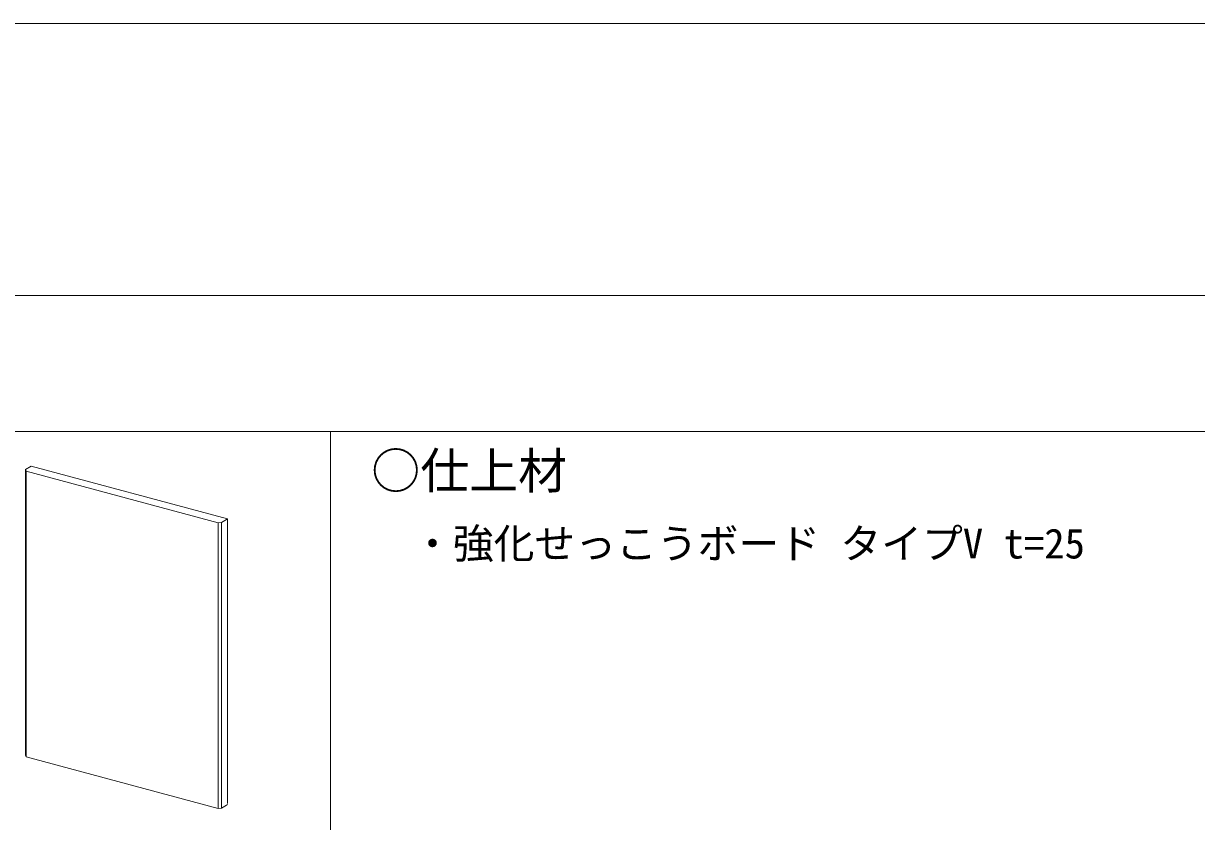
# Model space of a CAD drawing. Units: millimetres on the paper, enlarged 120 times. Extents: x -23400 to 38824, y -71984 to 16500.
# Drawn here: x -11129 to -5953, y 12980 to 16500 of the extents above; entities that cross this region are included whole.
import ezdxf
from ezdxf.enums import TextEntityAlignment as Align

# ---------------------------------------------------------------- set-up
doc = ezdxf.new("R2010")
doc.units = ezdxf.units.MM
doc.header["$LTSCALE"] = 120
doc.layers.add('0-6_文字・矢印', color=7, linetype='Continuous')
doc.layers.add('0-D_パネル', color=4, linetype='Continuous', lineweight=9)
doc.layers.add('F-3_ランナー', color=4, linetype='Continuous', lineweight=9)
doc.styles.add('ＭＳ ゴシック', font='')
doc.styles.get('ＭＳ ゴシック').set_extended_font_data('MS Gothic')

msp = doc.modelspace()

# ---------------------------------------------------------------- linework, layer by layer
at = {"layer": '0-D_パネル'}
for p, q in [((-11120, 13273.1), (-11120, 14532.5)), ((-11117.7, 14524.8), (-10270.3, 14297.8)), ((-11117.7, 13265.5), (-11117.7, 14524.8)), ((-10270.3, 13038.4), (-10270.3, 14297.8)), ((-10255.3, 13039.9), (-10255.3, 14299.2)), ((-10232.9, 14312.1), (-10228.4, 14314.7)), ((-10228.4, 13059.2), (-10228.4, 14314.7)), ((-11117.7, 13265.5), (-11120, 13273.1)), ((-11117.7, 13265.5), (-10270.3, 13038.4)), ((-10232.9, 13052.8), (-10228.4, 13055.4))]:
    msp.add_line(p, q, dxfattribs=at)
for points in [[(-11117.7, 14524.8), (-11120, 14532.5), (-11095, 14546.9), (-10228.4, 14314.7)], [(-10270.3, 14297.8), (-10255.3, 14299.2), (-10232.9, 14312.1)], [(-10270.3, 13038.4), (-10255.3, 13039.9), (-10232.9, 13052.8)]]:
    msp.add_lwpolyline(points, dxfattribs=at)
at = {"layer": 'F-3_ランナー', "color": 3, "lineweight": 18}
for p, q in [((-23400, 16500), (23400, 16500)), ((-23400, 15300), (23400, 15300)), ((-22914.5, 14700.8), (-234.5, 14700.8))]:
    msp.add_line(p, q, dxfattribs=at)
at = {"layer": 'F-3_ランナー'}
msp.add_line((-9774.5, 14700.8), (-9774.5, 11100.8), dxfattribs=at)
at = {"layer": 'F-3_ランナー', "color": 3, "lineweight": 18}
msp.add_lwpolyline([(-23400, 16500), (23400, 16500), (23400, -16500)], dxfattribs=at)

# ---------------------------------------------------------------- texts
at = {"layer": '0-6_文字・矢印', "style": 'ＭＳ ゴシック'}
for s, height, p in [('○仕上材', 158.4, (-9594.5, 14400.8)), ('・強化せっこうボード タイプV t=25', 132, (-9414.5, 14100.8))]:
    msp.add_text(s, height=height, dxfattribs=at).set_placement(p, align=Align.BOTTOM_LEFT)

doc.saveas('drawing.dxf')
